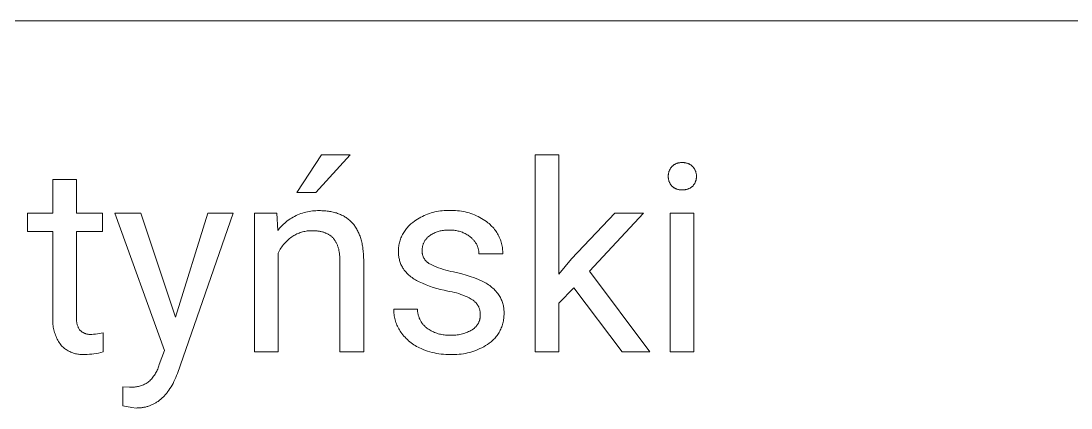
# Model space of a CAD drawing. Header units: millimetres. Extents: x -1519 to 3497, y -297 to 3208.
# Drawn here: x 2569.6 to 2836.5, y 165.5 to 264 of the extents above; entities that cross this region are included whole.
import ezdxf

# ---------------------------------------------------------------- set-up
doc = ezdxf.new("R2010")
doc.units = ezdxf.units.MM
doc.header["$MEASUREMENT"] = 0
doc.layers.add('Domyślny', color=7, linetype='Continuous', true_color=0x000000)

msp = doc.modelspace()

# ---------------------------------------------------------------- linework, layer by layer
at = {"layer": 'Domyślny', "color": 18, "lineweight": 15, "true_color": 0x000000}
for p, q in [((3492.39, 263.98), (1601.48, 263.98)), ((2639.69, 220.33), (2645.99, 229.91)), ((2653.29, 229.91), (2644.55, 220.32)), ((2645.99, 229.91), (2653.29, 229.91)), ((2700.28, 179.79), (2700.28, 229.9)), ((2700.28, 229.9), (2706.31, 229.9)), ((2706.31, 229.9), (2706.31, 199.6)), ((2734.95, 226.84), (2735.03, 226.93)), ((2735.03, 226.93), (2735.11, 227.02)), ((2735.11, 227.02), (2735.2, 227.09)), ((2735.2, 227.09), (2735.29, 227.17)), ((2735.29, 227.17), (2735.38, 227.25)), ((2735.38, 227.25), (2735.47, 227.32)), ((2735.47, 227.32), (2735.57, 227.38)), ((2735.57, 227.38), (2735.67, 227.45)), ((2735.67, 227.45), (2735.77, 227.51)), ((2735.77, 227.51), (2735.87, 227.56)), ((2735.87, 227.56), (2735.98, 227.62)), ((2735.98, 227.62), (2736.09, 227.67)), ((2736.09, 227.67), (2736.2, 227.71)), ((2736.2, 227.71), (2736.31, 227.75)), ((2736.31, 227.75), (2736.42, 227.79)), ((2736.42, 227.79), (2736.53, 227.83)), ((2736.53, 227.83), (2736.64, 227.86)), ((2736.64, 227.86), (2736.76, 227.88)), ((2736.76, 227.88), (2736.88, 227.91)), ((2736.88, 227.91), (2736.99, 227.92)), ((2736.99, 227.92), (2737.11, 227.94)), ((2737.11, 227.94), (2737.23, 227.95)), ((2737.23, 227.95), (2737.34, 227.96)), ((2737.34, 227.96), (2737.46, 227.96)), ((2737.46, 227.96), (2737.58, 227.96)), ((2737.58, 227.96), (2737.7, 227.95)), ((2737.7, 227.95), (2737.82, 227.96)), ((2737.82, 227.96), (2737.93, 227.96)), ((2737.93, 227.96), (2738.05, 227.96)), ((2738.05, 227.96), (2738.17, 227.95)), ((2738.17, 227.95), (2738.29, 227.94)), ((2738.29, 227.94), (2738.4, 227.92)), ((2738.4, 227.92), (2738.52, 227.9)), ((2738.52, 227.9), (2738.64, 227.88)), ((2738.64, 227.88), (2738.75, 227.85)), ((2738.75, 227.85), (2738.86, 227.82)), ((2738.86, 227.82), (2738.98, 227.79)), ((2738.98, 227.79), (2739.09, 227.75)), ((2739.09, 227.75), (2739.2, 227.71)), ((2739.2, 227.71), (2739.31, 227.66)), ((2739.31, 227.66), (2739.42, 227.61)), ((2739.42, 227.61), (2739.52, 227.56)), ((2739.52, 227.56), (2739.62, 227.5)), ((2739.62, 227.5), (2739.73, 227.44)), ((2739.73, 227.44), (2739.83, 227.38)), ((2739.83, 227.38), (2739.92, 227.31)), ((2739.92, 227.31), (2740.02, 227.24)), ((2740.02, 227.24), (2740.11, 227.17)), ((2740.11, 227.17), (2740.2, 227.09)), ((2740.2, 227.09), (2740.29, 227.01)), ((2740.29, 227.01), (2740.37, 226.93)), ((2740.37, 226.93), (2740.45, 226.84)), ((2734.14, 224.7), (2734.15, 224.83)), ((2734.14, 224.58), (2734.14, 224.7)), ((2734.14, 224.46), (2734.14, 224.58)), ((2734.14, 224.34), (2734.14, 224.46)), ((2734.14, 224.22), (2734.14, 224.34)), ((2734.15, 224.83), (2734.16, 224.95)), ((2734.16, 224.95), (2734.18, 225.07)), ((2734.18, 225.07), (2734.2, 225.19)), ((2734.2, 225.19), (2734.22, 225.31)), ((2734.22, 225.31), (2734.25, 225.43)), ((2734.25, 225.43), (2734.28, 225.55)), ((2734.28, 225.55), (2734.31, 225.66)), ((2734.31, 225.66), (2734.35, 225.78)), ((2734.35, 225.78), (2734.4, 225.89)), ((2734.4, 225.89), (2734.44, 226.01)), ((2734.44, 226.01), (2734.49, 226.12)), ((2734.49, 226.12), (2734.55, 226.23)), ((2734.55, 226.23), (2734.61, 226.33)), ((2734.61, 226.33), (2734.67, 226.44)), ((2734.67, 226.44), (2734.73, 226.54)), ((2734.73, 226.54), (2734.8, 226.64)), ((2734.8, 226.64), (2734.87, 226.74)), ((2734.87, 226.74), (2734.95, 226.84)), ((2740.45, 226.84), (2740.53, 226.74)), ((2740.53, 226.74), (2740.6, 226.65)), ((2740.6, 226.65), (2740.67, 226.55)), ((2740.67, 226.55), (2740.74, 226.44)), ((2740.74, 226.44), (2740.8, 226.34)), ((2740.8, 226.34), (2740.86, 226.23)), ((2740.86, 226.23), (2740.92, 226.12)), ((2740.92, 226.12), (2740.97, 226.01)), ((2740.97, 226.01), (2741.02, 225.9)), ((2741.02, 225.9), (2741.07, 225.78)), ((2741.07, 225.78), (2741.11, 225.67)), ((2741.11, 225.67), (2741.14, 225.55)), ((2741.14, 225.55), (2741.18, 225.43)), ((2741.18, 225.43), (2741.2, 225.31)), ((2741.2, 225.31), (2741.23, 225.19)), ((2741.23, 225.19), (2741.25, 225.07)), ((2741.25, 225.07), (2741.27, 224.95)), ((2741.27, 224.95), (2741.28, 224.83)), ((2741.28, 224.83), (2741.29, 224.71)), ((2741.29, 224.71), (2741.29, 224.58)), ((2741.29, 224.58), (2741.29, 224.46)), ((2741.29, 224.46), (2741.29, 224.34)), ((2741.29, 224.34), (2741.29, 224.23)), ((2577.65, 215.09), (2577.65, 223.64)), ((2577.65, 223.64), (2583.68, 223.64)), ((2583.68, 223.64), (2583.68, 215.09)), ((2734.15, 224.1), (2734.14, 224.22)), ((2734.16, 223.98), (2734.15, 224.1)), ((2734.17, 223.85), (2734.16, 223.98)), ((2734.19, 223.73), (2734.17, 223.85)), ((2734.22, 223.62), (2734.19, 223.73)), ((2734.24, 223.5), (2734.22, 223.62)), ((2734.27, 223.38), (2734.24, 223.5)), ((2734.31, 223.26), (2734.27, 223.38)), ((2734.35, 223.15), (2734.31, 223.26)), ((2734.39, 223.03), (2734.35, 223.15)), ((2734.44, 222.92), (2734.39, 223.03)), ((2734.49, 222.81), (2734.44, 222.92)), ((2734.54, 222.7), (2734.49, 222.81)), ((2734.6, 222.6), (2734.54, 222.7)), ((2734.66, 222.49), (2734.6, 222.6)), ((2734.73, 222.39), (2734.66, 222.49)), ((2734.8, 222.29), (2734.73, 222.39)), ((2734.87, 222.19), (2734.8, 222.29)), ((2734.95, 222.1), (2734.87, 222.19)), ((2735.03, 222), (2734.95, 222.1)), ((2735.11, 221.92), (2735.03, 222)), ((2735.2, 221.85), (2735.11, 221.92)), ((2735.29, 221.77), (2735.2, 221.85)), ((2735.38, 221.7), (2735.29, 221.77)), ((2735.48, 221.63), (2735.38, 221.7)), ((2735.58, 221.57), (2735.48, 221.63)), ((2739.9, 221.62), (2739.79, 221.56)), ((2740, 221.69), (2739.9, 221.62)), ((2740.09, 221.77), (2740, 221.69)), ((2740.19, 221.84), (2740.09, 221.77)), ((2740.28, 221.92), (2740.19, 221.84)), ((2740.37, 222), (2740.28, 221.92)), ((2740.45, 222.09), (2740.37, 222)), ((2740.52, 222.18), (2740.45, 222.09)), ((2740.59, 222.27), (2740.52, 222.18)), ((2740.66, 222.37), (2740.59, 222.27)), ((2740.73, 222.47), (2740.66, 222.37)), ((2740.79, 222.57), (2740.73, 222.47)), ((2740.85, 222.67), (2740.79, 222.57)), ((2740.9, 222.77), (2740.85, 222.67)), ((2740.96, 222.87), (2740.9, 222.77)), ((2741, 222.98), (2740.96, 222.87)), ((2741.05, 223.09), (2741, 222.98)), ((2741.09, 223.2), (2741.05, 223.09)), ((2741.13, 223.31), (2741.09, 223.2)), ((2741.16, 223.42), (2741.13, 223.31)), ((2741.19, 223.53), (2741.16, 223.42)), ((2741.22, 223.65), (2741.19, 223.53)), ((2741.24, 223.76), (2741.22, 223.65)), ((2741.26, 223.88), (2741.24, 223.76)), ((2741.27, 223.99), (2741.26, 223.88)), ((2741.28, 224.11), (2741.27, 223.99)), ((2741.29, 224.23), (2741.28, 224.11)), ((2644.55, 220.32), (2639.69, 220.33)), ((2735.68, 221.51), (2735.58, 221.57)), ((2735.78, 221.45), (2735.68, 221.51)), ((2735.88, 221.4), (2735.78, 221.45)), ((2735.99, 221.35), (2735.88, 221.4)), ((2736.09, 221.3), (2735.99, 221.35)), ((2736.2, 221.25), (2736.09, 221.3)), ((2736.31, 221.21), (2736.2, 221.25)), ((2736.42, 221.18), (2736.31, 221.21)), ((2736.54, 221.15), (2736.42, 221.18)), ((2736.65, 221.12), (2736.54, 221.15)), ((2736.77, 221.09), (2736.65, 221.12)), ((2736.88, 221.07), (2736.77, 221.09)), ((2737, 221.06), (2736.88, 221.07)), ((2737.11, 221.04), (2737, 221.06)), ((2737.23, 221.03), (2737.11, 221.04)), ((2737.35, 221.03), (2737.23, 221.03)), ((2737.46, 221.03), (2737.35, 221.03)), ((2737.58, 221.03), (2737.46, 221.03)), ((2737.7, 221.04), (2737.58, 221.03)), ((2737.82, 221.03), (2737.7, 221.04)), ((2737.94, 221.03), (2737.82, 221.03)), ((2738.06, 221.03), (2737.94, 221.03)), ((2738.19, 221.04), (2738.06, 221.03)), ((2738.31, 221.05), (2738.19, 221.04)), ((2738.43, 221.06), (2738.31, 221.05)), ((2738.55, 221.08), (2738.43, 221.06)), ((2738.67, 221.1), (2738.55, 221.08)), ((2738.79, 221.13), (2738.67, 221.1)), ((2738.91, 221.16), (2738.79, 221.13)), ((2739.02, 221.2), (2738.91, 221.16)), ((2739.14, 221.24), (2739.02, 221.2)), ((2739.25, 221.28), (2739.14, 221.24)), ((2739.36, 221.33), (2739.25, 221.28)), ((2739.47, 221.38), (2739.36, 221.33)), ((2739.58, 221.43), (2739.47, 221.38)), ((2739.69, 221.49), (2739.58, 221.43)), ((2739.79, 221.56), (2739.69, 221.49)), ((2571.22, 210.43), (2571.22, 215.09)), ((2571.22, 215.09), (2577.65, 215.09)), ((2583.68, 215.09), (2590.27, 215.09)), ((2590.27, 215.09), (2590.27, 210.43)), ((2606.06, 180.18), (2593.46, 215.09)), ((2593.46, 215.09), (2600.06, 215.09)), ((2600.06, 215.09), (2608.86, 188.64)), ((2608.86, 188.64), (2617.08, 215.09)), ((2623.55, 215.09), (2609.35, 174.35)), ((2617.08, 215.09), (2623.55, 215.09)), ((2628.94, 179.79), (2628.94, 215.09)), ((2628.94, 215.09), (2634.63, 215.09)), ((2634.63, 215.09), (2634.83, 210.66)), ((2637.63, 213.38), (2637.99, 213.62)), ((2637.99, 213.62), (2638.36, 213.86)), ((2638.36, 213.86), (2638.73, 214.08)), ((2638.73, 214.08), (2639.12, 214.28)), ((2639.12, 214.28), (2639.51, 214.48)), ((2639.51, 214.48), (2639.9, 214.66)), ((2639.9, 214.66), (2640.3, 214.83)), ((2640.3, 214.83), (2640.71, 214.98)), ((2640.71, 214.98), (2641.12, 215.12)), ((2641.12, 215.12), (2641.54, 215.25)), ((2641.54, 215.25), (2641.96, 215.36)), ((2641.96, 215.36), (2642.38, 215.46)), ((2642.38, 215.46), (2642.81, 215.55)), ((2642.81, 215.55), (2643.24, 215.61)), ((2643.24, 215.61), (2643.67, 215.67)), ((2643.67, 215.67), (2644.1, 215.71)), ((2644.1, 215.71), (2644.54, 215.73)), ((2644.54, 215.73), (2644.97, 215.75)), ((2644.97, 215.75), (2645.41, 215.74)), ((2645.41, 215.74), (2645.75, 215.74)), ((2645.75, 215.74), (2646.09, 215.73)), ((2646.09, 215.73), (2646.43, 215.71)), ((2646.43, 215.71), (2646.76, 215.69)), ((2646.76, 215.69), (2647.08, 215.66)), ((2647.08, 215.66), (2647.4, 215.63)), ((2647.4, 215.63), (2647.72, 215.59)), ((2647.72, 215.59), (2648.03, 215.54)), ((2648.03, 215.54), (2648.33, 215.49)), ((2648.33, 215.49), (2648.63, 215.43)), ((2648.63, 215.43), (2648.92, 215.37)), ((2648.92, 215.37), (2649.21, 215.3)), ((2649.21, 215.3), (2649.49, 215.22)), ((2649.49, 215.22), (2649.77, 215.14)), ((2649.77, 215.14), (2650.04, 215.05)), ((2650.04, 215.05), (2650.3, 214.95)), ((2650.3, 214.95), (2650.56, 214.85)), ((2650.56, 214.85), (2650.82, 214.74)), ((2650.82, 214.74), (2651.07, 214.63)), ((2651.07, 214.63), (2651.31, 214.51)), ((2651.31, 214.51), (2651.55, 214.38)), ((2651.55, 214.38), (2651.78, 214.25)), ((2651.78, 214.25), (2652.01, 214.11)), ((2652.01, 214.11), (2652.24, 213.97)), ((2652.24, 213.97), (2652.45, 213.81)), ((2652.45, 213.81), (2652.66, 213.66)), ((2652.66, 213.66), (2652.87, 213.49)), ((2669.97, 213.31), (2670.37, 213.57)), ((2670.37, 213.57), (2670.78, 213.82)), ((2670.78, 213.82), (2671.2, 214.05)), ((2671.2, 214.05), (2671.62, 214.27)), ((2671.62, 214.27), (2672.06, 214.48)), ((2672.06, 214.48), (2672.49, 214.67)), ((2672.49, 214.67), (2672.94, 214.84)), ((2672.94, 214.84), (2673.39, 215)), ((2673.39, 215), (2673.85, 215.15)), ((2673.85, 215.15), (2674.31, 215.28)), ((2674.31, 215.28), (2674.77, 215.4)), ((2674.77, 215.4), (2675.24, 215.5)), ((2675.24, 215.5), (2675.71, 215.58)), ((2675.71, 215.58), (2676.19, 215.65)), ((2676.19, 215.65), (2676.67, 215.7)), ((2676.67, 215.7), (2677.14, 215.74)), ((2677.14, 215.74), (2677.62, 215.76)), ((2677.62, 215.76), (2678.1, 215.76)), ((2678.1, 215.76), (2678.58, 215.75)), ((2678.58, 215.75), (2679.08, 215.76)), ((2679.08, 215.76), (2679.57, 215.76)), ((2679.57, 215.76), (2680.07, 215.74)), ((2680.07, 215.74), (2680.56, 215.71)), ((2680.56, 215.71), (2681.06, 215.65)), ((2681.06, 215.65), (2681.55, 215.58)), ((2681.55, 215.58), (2682.04, 215.5)), ((2682.04, 215.5), (2682.52, 215.4)), ((2682.52, 215.4), (2683.01, 215.28)), ((2683.01, 215.28), (2683.48, 215.14)), ((2683.48, 215.14), (2683.96, 214.99)), ((2683.96, 214.99), (2684.42, 214.82)), ((2684.42, 214.82), (2684.88, 214.64)), ((2684.88, 214.64), (2685.34, 214.44)), ((2685.34, 214.44), (2685.79, 214.23)), ((2685.79, 214.23), (2686.23, 214)), ((2686.23, 214), (2686.66, 213.76)), ((2686.66, 213.76), (2687.08, 213.5)), ((2709.55, 203.47), (2720.54, 215.1)), ((2727.87, 215.1), (2714.14, 200.35)), ((2720.54, 215.1), (2727.87, 215.1)), ((2734.64, 179.79), (2734.64, 215.09)), ((2734.64, 215.09), (2740.67, 215.09)), ((2740.67, 215.09), (2740.67, 179.79)), ((2634.83, 210.66), (2635.1, 211.01)), ((2635.1, 211.01), (2635.38, 211.34)), ((2635.38, 211.34), (2635.67, 211.66)), ((2635.67, 211.66), (2635.97, 211.97)), ((2635.97, 211.97), (2636.29, 212.28)), ((2636.29, 212.28), (2636.61, 212.57)), ((2636.61, 212.57), (2636.94, 212.85)), ((2636.94, 212.85), (2637.28, 213.12)), ((2637.28, 213.12), (2637.63, 213.38)), ((2652.87, 213.49), (2653.07, 213.32)), ((2653.07, 213.32), (2653.27, 213.15)), ((2653.27, 213.15), (2653.46, 212.97)), ((2653.46, 212.97), (2653.64, 212.78)), ((2653.64, 212.78), (2653.82, 212.58)), ((2653.82, 212.58), (2653.99, 212.38)), ((2653.99, 212.38), (2654.16, 212.18)), ((2654.16, 212.18), (2654.33, 211.96)), ((2654.33, 211.96), (2654.48, 211.75)), ((2654.48, 211.75), (2654.64, 211.52)), ((2654.64, 211.52), (2654.78, 211.29)), ((2654.78, 211.29), (2654.92, 211.05)), ((2654.92, 211.05), (2655.06, 210.81)), ((2667.22, 210.72), (2667.41, 210.98)), ((2667.41, 210.98), (2667.6, 211.22)), ((2667.6, 211.22), (2667.81, 211.46)), ((2667.81, 211.46), (2668.02, 211.7)), ((2668.02, 211.7), (2668.24, 211.92)), ((2668.24, 211.92), (2668.47, 212.14)), ((2668.47, 212.14), (2668.7, 212.35)), ((2668.7, 212.35), (2668.94, 212.55)), ((2668.94, 212.55), (2669.19, 212.74)), ((2669.19, 212.74), (2669.58, 213.03)), ((2669.58, 213.03), (2669.97, 213.31)), ((2687.08, 213.5), (2687.5, 213.23)), ((2687.5, 213.23), (2687.91, 212.94)), ((2687.91, 212.94), (2688.3, 212.64)), ((2688.3, 212.64), (2688.56, 212.43)), ((2688.56, 212.43), (2688.82, 212.21)), ((2688.82, 212.21), (2689.06, 211.98)), ((2689.06, 211.98), (2689.3, 211.74)), ((2689.3, 211.74), (2689.53, 211.5)), ((2689.53, 211.5), (2689.75, 211.24)), ((2689.75, 211.24), (2689.96, 210.98)), ((2689.96, 210.98), (2690.17, 210.71)), ((2577.65, 210.43), (2571.22, 210.43)), ((2577.65, 188.53), (2577.65, 210.43)), ((2590.27, 210.43), (2583.68, 210.43)), ((2583.68, 210.43), (2583.68, 188.51)), ((2637.57, 208.39), (2637.3, 208.15)), ((2637.85, 208.62), (2637.57, 208.39)), ((2638.13, 208.85), (2637.85, 208.62)), ((2638.42, 209.06), (2638.13, 208.85)), ((2638.68, 209.23), (2638.42, 209.06)), ((2638.93, 209.39), (2638.68, 209.23)), ((2639.2, 209.54), (2638.93, 209.39)), ((2639.47, 209.68), (2639.2, 209.54)), ((2639.74, 209.82), (2639.47, 209.68)), ((2640.02, 209.94), (2639.74, 209.82)), ((2640.3, 210.05), (2640.02, 209.94)), ((2640.58, 210.16), (2640.3, 210.05)), ((2640.87, 210.25), (2640.58, 210.16)), ((2641.16, 210.33), (2640.87, 210.25)), ((2641.46, 210.41), (2641.16, 210.33)), ((2641.76, 210.47), (2641.46, 210.41)), ((2642.06, 210.52), (2641.76, 210.47)), ((2642.36, 210.57), (2642.06, 210.52)), ((2642.66, 210.6), (2642.36, 210.57)), ((2642.96, 210.62), (2642.66, 210.6)), ((2643.26, 210.63), (2642.96, 210.62)), ((2643.57, 210.63), (2643.26, 210.63)), ((2644.01, 210.62), (2643.57, 210.63)), ((2644.45, 210.6), (2644.01, 210.62)), ((2644.66, 210.59), (2644.45, 210.6)), ((2644.86, 210.57), (2644.66, 210.59)), ((2645.06, 210.54), (2644.86, 210.57)), ((2645.26, 210.52), (2645.06, 210.54)), ((2645.46, 210.49), (2645.26, 210.52)), ((2645.65, 210.45), (2645.46, 210.49)), ((2645.83, 210.42), (2645.65, 210.45)), ((2646.02, 210.37), (2645.83, 210.42)), ((2646.19, 210.33), (2646.02, 210.37)), ((2646.37, 210.28), (2646.19, 210.33)), ((2646.54, 210.23), (2646.37, 210.28)), ((2646.71, 210.17), (2646.54, 210.23)), ((2646.87, 210.12), (2646.71, 210.17)), ((2647.03, 210.05), (2646.87, 210.12)), ((2647.19, 209.99), (2647.03, 210.05)), ((2647.34, 209.92), (2647.19, 209.99)), ((2647.49, 209.84), (2647.34, 209.92)), ((2647.64, 209.77), (2647.49, 209.84)), ((2647.78, 209.69), (2647.64, 209.77)), ((2647.92, 209.6), (2647.78, 209.69)), ((2648.05, 209.51), (2647.92, 209.6)), ((2648.18, 209.42), (2648.05, 209.51)), ((2648.31, 209.33), (2648.18, 209.42)), ((2648.44, 209.23), (2648.31, 209.33)), ((2648.56, 209.12), (2648.44, 209.23)), ((2648.67, 209.02), (2648.56, 209.12)), ((2648.79, 208.91), (2648.67, 209.02)), ((2648.9, 208.79), (2648.79, 208.91)), ((2649, 208.68), (2648.9, 208.79)), ((2649.1, 208.56), (2649, 208.68)), ((2649.2, 208.43), (2649.1, 208.56)), ((2649.3, 208.3), (2649.2, 208.43)), ((2649.39, 208.17), (2649.3, 208.3)), ((2655.06, 210.81), (2655.19, 210.56)), ((2655.19, 210.56), (2655.32, 210.3)), ((2655.32, 210.3), (2655.44, 210.04)), ((2655.44, 210.04), (2655.55, 209.77)), ((2655.55, 209.77), (2655.66, 209.5)), ((2655.66, 209.5), (2655.76, 209.22)), ((2655.76, 209.22), (2655.86, 208.93)), ((2655.86, 208.93), (2655.95, 208.64)), ((2655.95, 208.64), (2656.04, 208.34)), ((2656.04, 208.34), (2656.12, 208.03)), ((2665.96, 208.2), (2666.06, 208.5)), ((2666.06, 208.5), (2666.17, 208.79)), ((2666.17, 208.79), (2666.29, 209.08)), ((2666.29, 209.08), (2666.42, 209.37)), ((2666.42, 209.37), (2666.56, 209.65)), ((2666.56, 209.65), (2666.71, 209.93)), ((2666.71, 209.93), (2666.87, 210.2)), ((2666.87, 210.2), (2667.04, 210.46)), ((2667.04, 210.46), (2667.22, 210.72)), ((2672.35, 208.24), (2672.27, 208.11)), ((2672.44, 208.37), (2672.35, 208.24)), ((2672.54, 208.49), (2672.44, 208.37)), ((2672.64, 208.61), (2672.54, 208.49)), ((2672.74, 208.73), (2672.64, 208.61)), ((2672.85, 208.84), (2672.74, 208.73)), ((2672.96, 208.95), (2672.85, 208.84)), ((2673.07, 209.06), (2672.96, 208.95)), ((2673.19, 209.16), (2673.07, 209.06)), ((2673.31, 209.26), (2673.19, 209.16)), ((2673.44, 209.35), (2673.31, 209.26)), ((2673.66, 209.5), (2673.44, 209.35)), ((2673.89, 209.65), (2673.66, 209.5)), ((2674.13, 209.78), (2673.89, 209.65)), ((2674.37, 209.91), (2674.13, 209.78)), ((2674.61, 210.03), (2674.37, 209.91)), ((2674.86, 210.14), (2674.61, 210.03)), ((2675.11, 210.25), (2674.86, 210.14)), ((2675.37, 210.34), (2675.11, 210.25)), ((2675.63, 210.43), (2675.37, 210.34)), ((2675.89, 210.5), (2675.63, 210.43)), ((2676.15, 210.57), (2675.89, 210.5)), ((2676.41, 210.63), (2676.15, 210.57)), ((2676.68, 210.68), (2676.41, 210.63)), ((2676.95, 210.73), (2676.68, 210.68)), ((2677.22, 210.76), (2676.95, 210.73)), ((2677.49, 210.78), (2677.22, 210.76)), ((2677.76, 210.8), (2677.49, 210.78)), ((2678.04, 210.8), (2677.76, 210.8)), ((2678.31, 210.8), (2678.04, 210.8)), ((2678.58, 210.79), (2678.31, 210.8)), ((2678.85, 210.79), (2678.58, 210.79)), ((2679.12, 210.79), (2678.85, 210.79)), ((2679.4, 210.77), (2679.12, 210.79)), ((2679.67, 210.75), (2679.4, 210.77)), ((2679.94, 210.72), (2679.67, 210.75)), ((2680.21, 210.68), (2679.94, 210.72)), ((2680.47, 210.63), (2680.21, 210.68)), ((2680.74, 210.56), (2680.47, 210.63)), ((2681, 210.49), (2680.74, 210.56)), ((2681.26, 210.42), (2681, 210.49)), ((2681.52, 210.33), (2681.26, 210.42)), ((2681.78, 210.23), (2681.52, 210.33)), ((2682.03, 210.13), (2681.78, 210.23)), ((2682.27, 210.01), (2682.03, 210.13)), ((2682.52, 209.89), (2682.27, 210.01)), ((2682.76, 209.76), (2682.52, 209.89)), ((2682.99, 209.62), (2682.76, 209.76)), ((2683.22, 209.47), (2682.99, 209.62)), ((2683.44, 209.32), (2683.22, 209.47)), ((2683.66, 209.15), (2683.44, 209.32)), ((2683.87, 208.98), (2683.66, 209.15)), ((2684.02, 208.87), (2683.87, 208.98)), ((2684.17, 208.74), (2684.02, 208.87)), ((2684.31, 208.61), (2684.17, 208.74)), ((2684.44, 208.48), (2684.31, 208.61)), ((2684.57, 208.34), (2684.44, 208.48)), ((2684.7, 208.2), (2684.57, 208.34)), ((2690.17, 210.71), (2690.36, 210.44)), ((2690.36, 210.44), (2690.55, 210.16)), ((2690.55, 210.16), (2690.72, 209.87)), ((2690.72, 209.87), (2690.88, 209.58)), ((2690.88, 209.58), (2691.04, 209.28)), ((2691.04, 209.28), (2691.18, 208.97)), ((2691.18, 208.97), (2691.32, 208.66)), ((2691.32, 208.66), (2691.44, 208.35)), ((2691.44, 208.35), (2691.55, 208.03)), ((2635.3, 205.59), (2635.13, 205.27)), ((2635.48, 205.91), (2635.3, 205.59)), ((2635.67, 206.21), (2635.48, 205.91)), ((2635.88, 206.51), (2635.67, 206.21)), ((2636.09, 206.8), (2635.88, 206.51)), ((2636.32, 207.09), (2636.09, 206.8)), ((2636.55, 207.36), (2636.32, 207.09)), ((2636.79, 207.63), (2636.55, 207.36)), ((2637.04, 207.89), (2636.79, 207.63)), ((2637.3, 208.15), (2637.04, 207.89)), ((2649.48, 208.04), (2649.39, 208.17)), ((2649.56, 207.9), (2649.48, 208.04)), ((2649.65, 207.75), (2649.56, 207.9)), ((2649.72, 207.61), (2649.65, 207.75)), ((2649.8, 207.46), (2649.72, 207.61)), ((2649.87, 207.3), (2649.8, 207.46)), ((2649.94, 207.14), (2649.87, 207.3)), ((2650.01, 206.98), (2649.94, 207.14)), ((2650.07, 206.81), (2650.01, 206.98)), ((2650.13, 206.64), (2650.07, 206.81)), ((2650.19, 206.47), (2650.13, 206.64)), ((2650.24, 206.29), (2650.19, 206.47)), ((2650.29, 206.11), (2650.24, 206.29)), ((2650.34, 205.92), (2650.29, 206.11)), ((2650.38, 205.73), (2650.34, 205.92)), ((2650.42, 205.54), (2650.38, 205.73)), ((2656.12, 208.03), (2656.2, 207.72)), ((2656.2, 207.72), (2656.27, 207.4)), ((2656.27, 207.4), (2656.33, 207.08)), ((2656.33, 207.08), (2656.39, 206.75)), ((2656.39, 206.75), (2656.45, 206.41)), ((2656.45, 206.41), (2656.5, 206.07)), ((2656.5, 206.07), (2656.58, 205.37)), ((2665.53, 205.41), (2665.54, 205.72)), ((2665.54, 205.72), (2665.55, 206.04)), ((2665.55, 206.04), (2665.58, 206.35)), ((2665.58, 206.35), (2665.62, 206.67)), ((2665.62, 206.67), (2665.66, 206.98)), ((2665.66, 206.98), (2665.72, 207.29)), ((2665.72, 207.29), (2665.79, 207.59)), ((2665.79, 207.59), (2665.87, 207.9)), ((2665.87, 207.9), (2665.96, 208.2)), ((2671.57, 205.91), (2671.56, 205.75)), ((2671.56, 205.75), (2671.56, 205.59)), ((2671.56, 205.59), (2671.56, 205.47)), ((2671.58, 206.06), (2671.57, 205.91)), ((2671.59, 206.22), (2671.58, 206.06)), ((2671.61, 206.37), (2671.59, 206.22)), ((2671.64, 206.52), (2671.61, 206.37)), ((2671.67, 206.68), (2671.64, 206.52)), ((2671.71, 206.83), (2671.67, 206.68)), ((2671.75, 206.98), (2671.71, 206.83)), ((2671.8, 207.13), (2671.75, 206.98)), ((2671.85, 207.27), (2671.8, 207.13)), ((2671.91, 207.42), (2671.85, 207.27)), ((2671.97, 207.56), (2671.91, 207.42)), ((2672.04, 207.7), (2671.97, 207.56)), ((2672.11, 207.84), (2672.04, 207.7)), ((2672.18, 207.98), (2672.11, 207.84)), ((2672.27, 208.11), (2672.18, 207.98)), ((2684.82, 208.06), (2684.7, 208.2)), ((2684.93, 207.91), (2684.82, 208.06)), ((2685.04, 207.75), (2684.93, 207.91)), ((2685.15, 207.59), (2685.04, 207.75)), ((2685.24, 207.43), (2685.15, 207.59)), ((2685.34, 207.27), (2685.24, 207.43)), ((2685.43, 207.1), (2685.34, 207.27)), ((2685.51, 206.93), (2685.43, 207.1)), ((2685.58, 206.75), (2685.51, 206.93)), ((2685.65, 206.58), (2685.58, 206.75)), ((2685.71, 206.4), (2685.65, 206.58)), ((2685.77, 206.22), (2685.71, 206.4)), ((2685.82, 206.04), (2685.77, 206.22)), ((2685.87, 205.85), (2685.82, 206.04)), ((2685.9, 205.67), (2685.87, 205.85)), ((2685.94, 205.48), (2685.9, 205.67)), ((2691.55, 208.03), (2691.65, 207.71)), ((2691.65, 207.71), (2691.74, 207.39)), ((2691.74, 207.39), (2691.82, 207.06)), ((2691.82, 207.06), (2691.89, 206.73)), ((2691.89, 206.73), (2691.95, 206.4)), ((2691.95, 206.4), (2691.99, 206.07)), ((2691.99, 206.07), (2692.03, 205.73)), ((2692.03, 205.73), (2692.05, 205.4)), ((2635.13, 205.27), (2634.97, 204.95)), ((2634.97, 204.95), (2634.97, 179.79)), ((2650.46, 205.34), (2650.42, 205.54)), ((2650.49, 205.14), (2650.46, 205.34)), ((2650.52, 204.94), (2650.49, 205.14)), ((2650.57, 204.51), (2650.52, 204.94)), ((2650.61, 204.07), (2650.57, 204.51)), ((2650.64, 203.62), (2650.61, 204.07)), ((2650.65, 203.15), (2650.64, 203.62)), ((2650.65, 179.79), (2650.65, 203.15)), ((2656.58, 205.37), (2656.64, 204.64)), ((2656.64, 204.64), (2656.68, 203.89)), ((2656.68, 203.89), (2656.7, 203.11)), ((2656.7, 203.11), (2656.7, 179.79)), ((2665.53, 205.15), (2665.53, 205.41)), ((2665.54, 204.88), (2665.53, 205.15)), ((2665.55, 204.62), (2665.54, 204.88)), ((2665.57, 204.35), (2665.55, 204.62)), ((2665.61, 204.09), (2665.57, 204.35)), ((2665.65, 203.83), (2665.61, 204.09)), ((2665.7, 203.57), (2665.65, 203.83)), ((2665.76, 203.31), (2665.7, 203.57)), ((2665.82, 203.06), (2665.76, 203.31)), ((2665.9, 202.8), (2665.82, 203.06)), ((2671.56, 205.47), (2671.56, 205.34)), ((2671.56, 205.34), (2671.56, 205.22)), ((2671.56, 205.22), (2671.57, 205.09)), ((2671.57, 205.09), (2671.59, 204.96)), ((2671.59, 204.96), (2671.6, 204.84)), ((2671.6, 204.84), (2671.62, 204.72)), ((2671.62, 204.72), (2671.65, 204.59)), ((2671.65, 204.59), (2671.68, 204.47)), ((2671.68, 204.47), (2671.72, 204.35)), ((2671.72, 204.35), (2671.75, 204.23)), ((2671.75, 204.23), (2671.8, 204.11)), ((2671.8, 204.11), (2671.84, 203.99)), ((2671.84, 203.99), (2671.89, 203.88)), ((2671.89, 203.88), (2671.95, 203.76)), ((2671.95, 203.76), (2672.01, 203.65)), ((2672.01, 203.65), (2672.07, 203.54)), ((2672.07, 203.54), (2672.14, 203.44)), ((2672.14, 203.44), (2672.21, 203.33)), ((2672.21, 203.33), (2672.28, 203.23)), ((2672.28, 203.23), (2672.36, 203.13)), ((2672.36, 203.13), (2672.44, 203.03)), ((2672.44, 203.03), (2672.52, 202.94)), ((2672.52, 202.94), (2672.61, 202.85)), ((2685.96, 205.29), (2685.94, 205.48)), ((2685.98, 205.1), (2685.96, 205.29)), ((2685.99, 204.91), (2685.98, 205.1)), ((2686, 204.72), (2685.99, 204.91)), ((2692.06, 204.72), (2686, 204.72)), ((2692.05, 205.4), (2692.06, 205.06)), ((2692.06, 205.06), (2692.06, 204.72)), ((2706.31, 199.6), (2709.55, 203.47)), ((2665.98, 202.55), (2665.9, 202.8)), ((2666.08, 202.31), (2665.98, 202.55)), ((2666.18, 202.06), (2666.08, 202.31)), ((2666.29, 201.82), (2666.18, 202.06)), ((2666.4, 201.58), (2666.29, 201.82)), ((2666.53, 201.35), (2666.4, 201.58)), ((2666.66, 201.12), (2666.53, 201.35)), ((2666.8, 200.9), (2666.66, 201.12)), ((2667.01, 200.62), (2666.8, 200.9)), ((2667.23, 200.36), (2667.01, 200.62)), ((2667.46, 200.1), (2667.23, 200.36)), ((2672.61, 202.85), (2672.7, 202.76)), ((2672.7, 202.76), (2672.79, 202.68)), ((2672.79, 202.68), (2672.89, 202.59)), ((2672.89, 202.59), (2672.99, 202.52)), ((2672.99, 202.52), (2673.09, 202.44)), ((2673.09, 202.44), (2673.19, 202.37)), ((2673.19, 202.37), (2673.3, 202.3)), ((2673.3, 202.3), (2673.89, 202)), ((2673.89, 202), (2674.49, 201.72)), ((2674.49, 201.72), (2675.1, 201.46)), ((2675.1, 201.46), (2675.71, 201.22)), ((2675.71, 201.22), (2676.33, 201)), ((2676.33, 201), (2676.96, 200.79)), ((2676.96, 200.79), (2677.6, 200.61)), ((2677.6, 200.61), (2678.24, 200.45)), ((2678.24, 200.45), (2678.88, 200.3)), ((2678.88, 200.3), (2679.53, 200.18)), ((2714.14, 200.35), (2729.47, 179.79)), ((2667.7, 199.84), (2667.46, 200.1)), ((2667.94, 199.6), (2667.7, 199.84)), ((2668.19, 199.36), (2667.94, 199.6)), ((2668.45, 199.13), (2668.19, 199.36)), ((2668.72, 198.91), (2668.45, 199.13)), ((2669, 198.7), (2668.72, 198.91)), ((2669.28, 198.5), (2669, 198.7)), ((2669.57, 198.31), (2669.28, 198.5)), ((2669.86, 198.13), (2669.57, 198.31)), ((2670.16, 197.96), (2669.86, 198.13)), ((2670.47, 197.79), (2670.16, 197.96)), ((2670.78, 197.64), (2670.47, 197.79)), ((2671.65, 197.25), (2670.78, 197.64)), ((2679.53, 200.18), (2680.61, 199.94)), ((2680.61, 199.94), (2681.68, 199.67)), ((2681.68, 199.67), (2682.74, 199.36)), ((2682.74, 199.36), (2683.79, 199.02)), ((2683.79, 199.02), (2684.83, 198.64)), ((2684.83, 198.64), (2685.85, 198.22)), ((2685.85, 198.22), (2686.86, 197.78)), ((2686.86, 197.78), (2687.19, 197.62)), ((2687.19, 197.62), (2687.51, 197.45)), ((2672.54, 196.88), (2671.65, 197.25)), ((2673.44, 196.54), (2672.54, 196.88)), ((2674.35, 196.23), (2673.44, 196.54)), ((2675.26, 195.95), (2674.35, 196.23)), ((2676.19, 195.7), (2675.26, 195.95)), ((2677.12, 195.48), (2676.19, 195.7)), ((2678.06, 195.29), (2677.12, 195.48)), ((2678.63, 195.19), (2678.06, 195.29)), ((2679.19, 195.08), (2678.63, 195.19)), ((2679.75, 194.94), (2679.19, 195.08)), ((2680.3, 194.79), (2679.75, 194.94)), ((2687.51, 197.45), (2687.83, 197.28)), ((2687.83, 197.28), (2688.13, 197.09)), ((2688.13, 197.09), (2688.43, 196.89)), ((2688.43, 196.89), (2688.73, 196.68)), ((2688.73, 196.68), (2689.02, 196.46)), ((2689.02, 196.46), (2689.29, 196.23)), ((2689.29, 196.23), (2689.57, 196)), ((2689.57, 196), (2689.83, 195.75)), ((2689.83, 195.75), (2690.08, 195.49)), ((2690.08, 195.49), (2690.33, 195.23)), ((2690.33, 195.23), (2690.56, 194.95)), ((2690.56, 194.95), (2690.79, 194.67)), ((2710.1, 196.14), (2706.31, 192.2)), ((2722.39, 179.79), (2710.1, 196.14)), ((2680.85, 194.63), (2680.3, 194.79)), ((2681.39, 194.44), (2680.85, 194.63)), ((2681.93, 194.24), (2681.39, 194.44)), ((2682.46, 194.02), (2681.93, 194.24)), ((2682.98, 193.78), (2682.46, 194.02)), ((2683.49, 193.52), (2682.98, 193.78)), ((2684, 193.25), (2683.49, 193.52)), ((2684.49, 192.97), (2684, 193.25)), ((2684.62, 192.87), (2684.49, 192.97)), ((2684.73, 192.78), (2684.62, 192.87)), ((2684.85, 192.68), (2684.73, 192.78)), ((2684.96, 192.58), (2684.85, 192.68)), ((2685.07, 192.47), (2684.96, 192.58)), ((2685.18, 192.36), (2685.07, 192.47)), ((2685.28, 192.25), (2685.18, 192.36)), ((2685.37, 192.13), (2685.28, 192.25)), ((2690.79, 194.67), (2691.01, 194.39)), ((2691.01, 194.39), (2691.16, 194.15)), ((2691.16, 194.15), (2691.31, 193.91)), ((2691.31, 193.91), (2691.44, 193.66)), ((2691.44, 193.66), (2691.57, 193.41)), ((2691.57, 193.41), (2691.69, 193.15)), ((2691.69, 193.15), (2691.8, 192.89)), ((2691.8, 192.89), (2691.9, 192.63)), ((2691.9, 192.63), (2691.99, 192.36)), ((2691.99, 192.36), (2692.07, 192.09)), ((2664.34, 190.32), (2664.33, 190.66)), ((2664.33, 190.66), (2670.36, 190.66)), ((2664.35, 189.97), (2664.34, 190.32)), ((2664.38, 189.63), (2664.35, 189.97)), ((2664.42, 189.29), (2664.38, 189.63)), ((2670.36, 190.66), (2670.37, 190.45)), ((2670.37, 190.45), (2670.38, 190.23)), ((2670.38, 190.23), (2670.41, 190.02)), ((2670.41, 190.02), (2670.44, 189.81)), ((2670.44, 189.81), (2670.47, 189.6)), ((2670.47, 189.6), (2670.52, 189.39)), ((2685.47, 192.01), (2685.37, 192.13)), ((2685.56, 191.89), (2685.47, 192.01)), ((2685.64, 191.76), (2685.56, 191.89)), ((2685.72, 191.63), (2685.64, 191.76)), ((2685.8, 191.5), (2685.72, 191.63)), ((2685.87, 191.36), (2685.8, 191.5)), ((2685.93, 191.23), (2685.87, 191.36)), ((2686, 191.09), (2685.93, 191.23)), ((2686.05, 190.95), (2686, 191.09)), ((2686.11, 190.8), (2686.05, 190.95)), ((2686.15, 190.66), (2686.11, 190.8)), ((2686.19, 190.51), (2686.15, 190.66)), ((2686.23, 190.37), (2686.19, 190.51)), ((2686.26, 190.22), (2686.23, 190.37)), ((2686.29, 190.07), (2686.26, 190.22)), ((2686.31, 189.92), (2686.29, 190.07)), ((2686.33, 189.76), (2686.31, 189.92)), ((2686.34, 189.61), (2686.33, 189.76)), ((2686.35, 189.46), (2686.34, 189.61)), ((2692.07, 192.09), (2692.14, 191.81)), ((2692.14, 191.81), (2692.21, 191.54)), ((2692.21, 191.54), (2692.26, 191.26)), ((2692.26, 191.26), (2692.3, 190.98)), ((2692.3, 190.98), (2692.34, 190.7)), ((2692.34, 190.7), (2692.36, 190.42)), ((2692.36, 190.42), (2692.38, 190.14)), ((2692.38, 190.14), (2692.38, 189.86)), ((2692.38, 189.86), (2692.38, 189.57)), ((2692.38, 189.57), (2692.38, 189.26)), ((2706.31, 192.2), (2706.31, 179.79)), ((2577.63, 188.18), (2577.65, 188.53)), ((2577.63, 187.83), (2577.63, 188.18)), ((2577.63, 187.47), (2577.63, 187.83)), ((2577.65, 187.12), (2577.63, 187.47)), ((2577.68, 186.77), (2577.65, 187.12)), ((2583.67, 188.35), (2583.66, 188.18)), ((2583.66, 188.18), (2583.67, 188.01)), ((2583.68, 188.51), (2583.67, 188.35)), ((2583.67, 188.01), (2583.68, 187.84)), ((2583.68, 187.84), (2583.69, 187.67)), ((2583.69, 187.67), (2583.71, 187.5)), ((2583.71, 187.5), (2583.73, 187.34)), ((2583.73, 187.34), (2583.77, 187.17)), ((2583.77, 187.17), (2583.8, 187.01)), ((2583.8, 187.01), (2583.84, 186.84)), ((2664.47, 188.95), (2664.42, 189.29)), ((2664.54, 188.61), (2664.47, 188.95)), ((2664.61, 188.27), (2664.54, 188.61)), ((2664.7, 187.94), (2664.61, 188.27)), ((2664.79, 187.61), (2664.7, 187.94)), ((2664.9, 187.28), (2664.79, 187.61)), ((2665.02, 186.96), (2664.9, 187.28)), ((2665.15, 186.64), (2665.02, 186.96)), ((2670.52, 189.39), (2670.57, 189.18)), ((2670.57, 189.18), (2670.63, 188.97)), ((2670.63, 188.97), (2670.69, 188.77)), ((2670.69, 188.77), (2670.77, 188.57)), ((2670.77, 188.57), (2670.84, 188.37)), ((2670.84, 188.37), (2670.93, 188.17)), ((2670.93, 188.17), (2671.02, 187.98)), ((2671.02, 187.98), (2671.12, 187.79)), ((2671.12, 187.79), (2671.23, 187.6)), ((2671.23, 187.6), (2671.34, 187.42)), ((2671.34, 187.42), (2671.46, 187.24)), ((2671.46, 187.24), (2671.59, 187.07)), ((2671.59, 187.07), (2671.72, 186.9)), ((2671.72, 186.9), (2671.85, 186.73)), ((2685.65, 186.77), (2685.72, 186.89)), ((2685.72, 186.89), (2685.8, 187.02)), ((2685.8, 187.02), (2685.87, 187.15)), ((2685.87, 187.15), (2685.94, 187.29)), ((2685.94, 187.29), (2686, 187.42)), ((2686, 187.42), (2686.05, 187.56)), ((2686.05, 187.56), (2686.11, 187.7)), ((2686.11, 187.7), (2686.15, 187.84)), ((2686.15, 187.84), (2686.19, 187.98)), ((2686.19, 187.98), (2686.23, 188.13)), ((2686.23, 188.13), (2686.26, 188.27)), ((2686.26, 188.27), (2686.29, 188.42)), ((2686.29, 188.42), (2686.31, 188.56)), ((2686.31, 188.56), (2686.33, 188.71)), ((2686.33, 188.71), (2686.34, 188.86)), ((2686.34, 188.86), (2686.35, 189.01)), ((2686.35, 189.31), (2686.35, 189.46)), ((2686.35, 189.16), (2686.35, 189.31)), ((2686.35, 189.01), (2686.35, 189.16)), ((2692.09, 187.08), (2692, 186.78)), ((2692.16, 187.39), (2692.09, 187.08)), ((2692.23, 187.7), (2692.16, 187.39)), ((2692.28, 188.01), (2692.23, 187.7)), ((2692.32, 188.32), (2692.28, 188.01)), ((2692.35, 188.63), (2692.32, 188.32)), ((2692.37, 188.95), (2692.35, 188.63)), ((2692.38, 189.26), (2692.37, 188.95)), ((2577.72, 186.42), (2577.68, 186.77)), ((2577.78, 186.07), (2577.72, 186.42)), ((2577.84, 185.73), (2577.78, 186.07)), ((2577.92, 185.38), (2577.84, 185.73)), ((2578.01, 185.04), (2577.92, 185.38)), ((2578.11, 184.71), (2578.01, 185.04)), ((2578.22, 184.37), (2578.11, 184.71)), ((2578.34, 184.04), (2578.22, 184.37)), ((2583.84, 186.84), (2583.89, 186.68)), ((2583.89, 186.68), (2583.95, 186.52)), ((2583.95, 186.52), (2584, 186.36)), ((2584, 186.36), (2584.07, 186.21)), ((2584.07, 186.21), (2584.14, 186.05)), ((2584.14, 186.05), (2584.21, 185.9)), ((2584.21, 185.9), (2584.29, 185.75)), ((2584.29, 185.75), (2584.38, 185.61)), ((2584.38, 185.61), (2584.47, 185.46)), ((2584.47, 185.46), (2584.56, 185.32)), ((2584.56, 185.32), (2584.65, 185.24)), ((2584.65, 185.24), (2584.75, 185.15)), ((2584.75, 185.15), (2584.84, 185.07)), ((2584.84, 185.07), (2584.94, 184.99)), ((2584.94, 184.99), (2585.04, 184.92)), ((2585.04, 184.92), (2585.15, 184.84)), ((2585.15, 184.84), (2585.25, 184.78)), ((2585.25, 184.78), (2585.36, 184.71)), ((2585.36, 184.71), (2585.47, 184.65)), ((2585.47, 184.65), (2585.59, 184.6)), ((2585.59, 184.6), (2585.7, 184.55)), ((2585.7, 184.55), (2585.82, 184.5)), ((2585.82, 184.5), (2585.94, 184.45)), ((2585.94, 184.45), (2586.06, 184.41)), ((2586.06, 184.41), (2586.18, 184.38)), ((2586.18, 184.38), (2586.3, 184.35)), ((2586.3, 184.35), (2586.42, 184.32)), ((2586.42, 184.32), (2586.55, 184.3)), ((2586.55, 184.3), (2586.67, 184.28)), ((2586.67, 184.28), (2586.8, 184.26)), ((2586.8, 184.26), (2586.92, 184.25)), ((2586.92, 184.25), (2587.05, 184.25)), ((2587.05, 184.25), (2587.17, 184.25)), ((2587.17, 184.25), (2587.3, 184.25)), ((2587.3, 184.25), (2587.43, 184.26)), ((2587.43, 184.26), (2587.55, 184.27)), ((2587.55, 184.27), (2588.04, 184.29)), ((2588.04, 184.29), (2588.52, 184.33)), ((2588.52, 184.33), (2589, 184.39)), ((2589, 184.39), (2589.48, 184.46)), ((2589.48, 184.46), (2589.95, 184.55)), ((2589.95, 184.55), (2590.43, 184.66)), ((2590.43, 184.66), (2590.43, 179.79)), ((2665.29, 186.32), (2665.15, 186.64)), ((2665.44, 186.01), (2665.29, 186.32)), ((2665.61, 185.71), (2665.44, 186.01)), ((2665.78, 185.41), (2665.61, 185.71)), ((2665.96, 185.12), (2665.78, 185.41)), ((2666.15, 184.83), (2665.96, 185.12)), ((2666.4, 184.49), (2666.15, 184.83)), ((2666.66, 184.16), (2666.4, 184.49)), ((2671.85, 186.73), (2672, 186.57)), ((2672, 186.57), (2672.14, 186.42)), ((2672.14, 186.42), (2672.3, 186.27)), ((2672.3, 186.27), (2672.45, 186.12)), ((2672.45, 186.12), (2672.62, 185.98)), ((2672.62, 185.98), (2672.78, 185.85)), ((2672.78, 185.85), (2673.04, 185.67)), ((2673.04, 185.67), (2673.31, 185.49)), ((2673.31, 185.49), (2673.58, 185.33)), ((2673.58, 185.33), (2673.86, 185.17)), ((2673.86, 185.17), (2674.15, 185.03)), ((2674.15, 185.03), (2674.44, 184.89)), ((2674.44, 184.89), (2674.73, 184.76)), ((2674.73, 184.76), (2675.02, 184.65)), ((2675.02, 184.65), (2675.33, 184.54)), ((2675.33, 184.54), (2675.63, 184.44)), ((2675.63, 184.44), (2675.94, 184.36)), ((2675.94, 184.36), (2676.25, 184.28)), ((2676.25, 184.28), (2676.56, 184.22)), ((2676.56, 184.22), (2676.87, 184.16)), ((2680.8, 184.18), (2681.13, 184.24)), ((2681.13, 184.24), (2681.46, 184.31)), ((2681.46, 184.31), (2681.78, 184.4)), ((2681.78, 184.4), (2682.11, 184.49)), ((2682.11, 184.49), (2682.43, 184.59)), ((2682.43, 184.59), (2682.75, 184.71)), ((2682.75, 184.71), (2683.06, 184.84)), ((2683.06, 184.84), (2683.37, 184.97)), ((2683.37, 184.97), (2683.67, 185.12)), ((2683.67, 185.12), (2683.97, 185.28)), ((2683.97, 185.28), (2684.26, 185.45)), ((2684.26, 185.45), (2684.39, 185.53)), ((2684.39, 185.53), (2684.51, 185.61)), ((2684.51, 185.61), (2684.63, 185.7)), ((2684.63, 185.7), (2684.75, 185.79)), ((2684.75, 185.79), (2684.86, 185.88)), ((2684.86, 185.88), (2684.97, 185.98)), ((2684.97, 185.98), (2685.08, 186.08)), ((2685.08, 186.08), (2685.18, 186.19)), ((2685.18, 186.19), (2685.28, 186.3)), ((2685.28, 186.3), (2685.38, 186.41)), ((2685.38, 186.41), (2685.47, 186.53)), ((2685.47, 186.53), (2685.56, 186.65)), ((2685.56, 186.65), (2685.65, 186.77)), ((2690.79, 184.23), (2690.61, 183.97)), ((2690.96, 184.49), (2690.79, 184.23)), ((2691.13, 184.76), (2690.96, 184.49)), ((2691.28, 185.04), (2691.13, 184.76)), ((2691.43, 185.32), (2691.28, 185.04)), ((2691.56, 185.6), (2691.43, 185.32)), ((2691.69, 185.89), (2691.56, 185.6)), ((2691.8, 186.18), (2691.69, 185.89)), ((2691.91, 186.48), (2691.8, 186.18)), ((2692, 186.78), (2691.91, 186.48)), ((2578.48, 183.71), (2578.34, 184.04)), ((2578.62, 183.39), (2578.48, 183.71)), ((2578.77, 183.08), (2578.62, 183.39)), ((2578.94, 182.77), (2578.77, 183.08)), ((2579.12, 182.46), (2578.94, 182.77)), ((2579.3, 182.16), (2579.12, 182.46)), ((2579.5, 181.87), (2579.3, 182.16)), ((2579.7, 181.58), (2579.5, 181.87)), ((2579.88, 181.39), (2579.7, 181.58)), ((2666.93, 183.84), (2666.66, 184.16)), ((2667.21, 183.53), (2666.93, 183.84)), ((2667.5, 183.23), (2667.21, 183.53)), ((2667.8, 182.93), (2667.5, 183.23)), ((2668.11, 182.65), (2667.8, 182.93)), ((2668.43, 182.38), (2668.11, 182.65)), ((2668.76, 182.12), (2668.43, 182.38)), ((2669.1, 181.87), (2668.76, 182.12)), ((2669.44, 181.64), (2669.1, 181.87)), ((2669.79, 181.41), (2669.44, 181.64)), ((2676.87, 184.16), (2677.19, 184.12)), ((2677.19, 184.12), (2677.51, 184.09)), ((2677.51, 184.09), (2677.82, 184.06)), ((2677.82, 184.06), (2678.14, 184.05)), ((2678.14, 184.05), (2678.46, 184.05)), ((2678.46, 184.05), (2678.78, 184.06)), ((2678.78, 184.06), (2679.12, 184.05)), ((2679.12, 184.05), (2679.45, 184.06)), ((2679.45, 184.06), (2679.79, 184.07)), ((2679.79, 184.07), (2680.13, 184.1)), ((2680.13, 184.1), (2680.46, 184.13)), ((2680.46, 184.13), (2680.8, 184.18)), ((2688.15, 181.69), (2687.68, 181.4)), ((2688.6, 181.99), (2688.15, 181.69)), ((2688.85, 182.18), (2688.6, 181.99)), ((2689.1, 182.38), (2688.85, 182.18)), ((2689.34, 182.58), (2689.1, 182.38)), ((2689.57, 182.79), (2689.34, 182.58)), ((2689.79, 183.02), (2689.57, 182.79)), ((2690.01, 183.24), (2689.79, 183.02)), ((2690.22, 183.48), (2690.01, 183.24)), ((2690.42, 183.72), (2690.22, 183.48)), ((2690.61, 183.97), (2690.42, 183.72)), ((2580.07, 181.21), (2579.88, 181.39)), ((2580.26, 181.03), (2580.07, 181.21)), ((2580.46, 180.86), (2580.26, 181.03)), ((2580.66, 180.7), (2580.46, 180.86)), ((2580.87, 180.54), (2580.66, 180.7)), ((2581.08, 180.39), (2580.87, 180.54)), ((2581.3, 180.25), (2581.08, 180.39)), ((2581.53, 180.12), (2581.3, 180.25)), ((2581.76, 179.99), (2581.53, 180.12)), ((2581.99, 179.87), (2581.76, 179.99)), ((2582.23, 179.76), (2581.99, 179.87)), ((2582.47, 179.66), (2582.23, 179.76)), ((2582.71, 179.57), (2582.47, 179.66)), ((2582.96, 179.48), (2582.71, 179.57)), ((2583.21, 179.41), (2582.96, 179.48)), ((2583.46, 179.34), (2583.21, 179.41)), ((2583.72, 179.28), (2583.46, 179.34)), ((2583.98, 179.24), (2583.72, 179.28)), ((2584.23, 179.19), (2583.98, 179.24)), ((2584.49, 179.16), (2584.23, 179.19)), ((2584.75, 179.14), (2584.49, 179.16)), ((2585.01, 179.13), (2584.75, 179.14)), ((2585.28, 179.12), (2585.01, 179.13)), ((2585.54, 179.13), (2585.28, 179.12)), ((2585.8, 179.14), (2585.54, 179.13)), ((2586.38, 179.16), (2585.8, 179.14)), ((2586.97, 179.19), (2586.38, 179.16)), ((2587.55, 179.24), (2586.97, 179.19)), ((2588.13, 179.31), (2587.55, 179.24)), ((2588.71, 179.4), (2588.13, 179.31)), ((2589.29, 179.52), (2588.71, 179.4)), ((2589.86, 179.65), (2589.29, 179.52)), ((2590.43, 179.79), (2589.86, 179.65)), ((2604.72, 176.59), (2606.06, 180.18)), ((2634.97, 179.79), (2628.94, 179.79)), ((2656.7, 179.79), (2650.65, 179.79)), ((2670.16, 181.2), (2669.79, 181.41)), ((2670.52, 181), (2670.16, 181.2)), ((2670.9, 180.81), (2670.52, 181)), ((2671.28, 180.64), (2670.9, 180.81)), ((2671.83, 180.41), (2671.28, 180.64)), ((2672.38, 180.2), (2671.83, 180.41)), ((2672.94, 180.01), (2672.38, 180.2)), ((2673.51, 179.83), (2672.94, 180.01)), ((2674.08, 179.68), (2673.51, 179.83)), ((2674.66, 179.54), (2674.08, 179.68)), ((2675.24, 179.43), (2674.66, 179.54)), ((2675.83, 179.33), (2675.24, 179.43)), ((2676.41, 179.25), (2675.83, 179.33)), ((2677, 179.19), (2676.41, 179.25)), ((2677.59, 179.15), (2677, 179.19)), ((2678.19, 179.13), (2677.59, 179.15)), ((2678.78, 179.13), (2678.19, 179.13)), ((2679.33, 179.12), (2678.78, 179.13)), ((2679.88, 179.13), (2679.33, 179.12)), ((2680.42, 179.15), (2679.88, 179.13)), ((2680.97, 179.19), (2680.42, 179.15)), ((2681.51, 179.25), (2680.97, 179.19)), ((2682.06, 179.33), (2681.51, 179.25)), ((2682.59, 179.43), (2682.06, 179.33)), ((2683.13, 179.55), (2682.59, 179.43)), ((2683.66, 179.68), (2683.13, 179.55)), ((2684.19, 179.84), (2683.66, 179.68)), ((2684.71, 180.01), (2684.19, 179.84)), ((2685.22, 180.2), (2684.71, 180.01)), ((2685.73, 180.4), (2685.22, 180.2)), ((2686.23, 180.63), (2685.73, 180.4)), ((2686.72, 180.87), (2686.23, 180.63)), ((2687.21, 181.12), (2686.72, 180.87)), ((2687.68, 181.4), (2687.21, 181.12)), ((2706.31, 179.79), (2700.28, 179.79)), ((2729.47, 179.79), (2722.39, 179.79)), ((2740.67, 179.79), (2734.64, 179.79)), ((2604.55, 176.02), (2604.64, 176.3)), ((2604.64, 176.3), (2604.72, 176.59)), ((2603.12, 173.37), (2603.3, 173.62)), ((2603.3, 173.62), (2603.48, 173.86)), ((2603.48, 173.86), (2603.64, 174.12)), ((2603.64, 174.12), (2603.8, 174.37)), ((2603.8, 174.37), (2603.94, 174.64)), ((2603.94, 174.64), (2604.08, 174.9)), ((2604.08, 174.9), (2604.21, 175.18)), ((2604.21, 175.18), (2604.33, 175.45)), ((2604.33, 175.45), (2604.44, 175.73)), ((2604.44, 175.73), (2604.55, 176.02)), ((2609.14, 173.81), (2608.92, 173.29)), ((2609.35, 174.35), (2609.14, 173.81)), ((2595.48, 166.05), (2595.48, 170.95)), ((2595.48, 170.95), (2597.12, 170.83)), ((2598.17, 170.83), (2598.43, 170.86)), ((2598.43, 170.86), (2598.7, 170.89)), ((2598.7, 170.89), (2598.96, 170.93)), ((2598.96, 170.93), (2599.21, 170.98)), ((2599.21, 170.98), (2599.47, 171.04)), ((2599.47, 171.04), (2599.73, 171.1)), ((2599.73, 171.1), (2599.98, 171.18)), ((2599.98, 171.18), (2600.23, 171.26)), ((2600.23, 171.26), (2600.48, 171.35)), ((2600.48, 171.35), (2600.72, 171.45)), ((2600.72, 171.45), (2600.96, 171.56)), ((2600.96, 171.56), (2601.2, 171.67)), ((2601.2, 171.67), (2601.43, 171.8)), ((2601.43, 171.8), (2601.66, 171.93)), ((2601.66, 171.93), (2601.88, 172.07)), ((2601.88, 172.07), (2602.11, 172.27)), ((2602.11, 172.27), (2602.32, 172.47)), ((2602.32, 172.47), (2602.53, 172.69)), ((2602.53, 172.69), (2602.74, 172.91)), ((2602.74, 172.91), (2602.93, 173.14)), ((2602.93, 173.14), (2603.12, 173.37)), ((2607.72, 170.92), (2607.45, 170.5)), ((2607.97, 171.36), (2607.72, 170.92)), ((2608.22, 171.81), (2607.97, 171.36)), ((2608.46, 172.29), (2608.22, 171.81)), ((2608.69, 172.78), (2608.46, 172.29)), ((2608.92, 173.29), (2608.69, 172.78)), ((2597.12, 170.83), (2597.38, 170.82)), ((2597.38, 170.82), (2597.65, 170.81)), ((2597.65, 170.81), (2597.91, 170.82)), ((2597.91, 170.82), (2598.17, 170.83)), ((2605.71, 168.32), (2605.56, 168.17)), ((2605.87, 168.48), (2605.71, 168.32)), ((2606.02, 168.64), (2605.87, 168.48)), ((2606.17, 168.81), (2606.02, 168.64)), ((2606.32, 168.98), (2606.17, 168.81)), ((2606.47, 169.15), (2606.32, 168.98)), ((2606.62, 169.33), (2606.47, 169.15)), ((2606.76, 169.52), (2606.62, 169.33)), ((2606.9, 169.7), (2606.76, 169.52)), ((2607.18, 170.09), (2606.9, 169.7)), ((2607.45, 170.5), (2607.18, 170.09)), ((2597.74, 165.63), (2595.48, 166.05)), ((2598.87, 165.53), (2597.74, 165.63)), ((2599.1, 165.54), (2598.87, 165.53)), ((2599.32, 165.54), (2599.1, 165.54)), ((2599.54, 165.55), (2599.32, 165.54)), ((2599.75, 165.57), (2599.54, 165.55)), ((2599.97, 165.59), (2599.75, 165.57)), ((2600.18, 165.61), (2599.97, 165.59)), ((2600.4, 165.64), (2600.18, 165.61)), ((2600.61, 165.67), (2600.4, 165.64)), ((2600.81, 165.71), (2600.61, 165.67)), ((2601.02, 165.75), (2600.81, 165.71)), ((2601.22, 165.79), (2601.02, 165.75)), ((2601.43, 165.84), (2601.22, 165.79)), ((2601.63, 165.9), (2601.43, 165.84)), ((2601.82, 165.96), (2601.63, 165.9)), ((2602.02, 166.02), (2601.82, 165.96)), ((2602.22, 166.09), (2602.02, 166.02)), ((2602.41, 166.16), (2602.22, 166.09)), ((2602.6, 166.23), (2602.41, 166.16)), ((2602.79, 166.31), (2602.6, 166.23)), ((2602.98, 166.4), (2602.79, 166.31)), ((2603.16, 166.48), (2602.98, 166.4)), ((2603.34, 166.58), (2603.16, 166.48)), ((2603.53, 166.67), (2603.34, 166.58)), ((2603.71, 166.77), (2603.53, 166.67)), ((2603.88, 166.88), (2603.71, 166.77)), ((2604.06, 166.99), (2603.88, 166.88)), ((2604.23, 167.1), (2604.06, 166.99)), ((2604.41, 167.22), (2604.23, 167.1)), ((2604.58, 167.35), (2604.41, 167.22)), ((2604.74, 167.47), (2604.58, 167.35)), ((2604.91, 167.6), (2604.74, 167.47)), ((2605.08, 167.74), (2604.91, 167.6)), ((2605.24, 167.88), (2605.08, 167.74)), ((2605.4, 168.02), (2605.24, 167.88)), ((2605.56, 168.17), (2605.4, 168.02))]:
    msp.add_line(p, q, dxfattribs=at)

doc.saveas('drawing.dxf')
